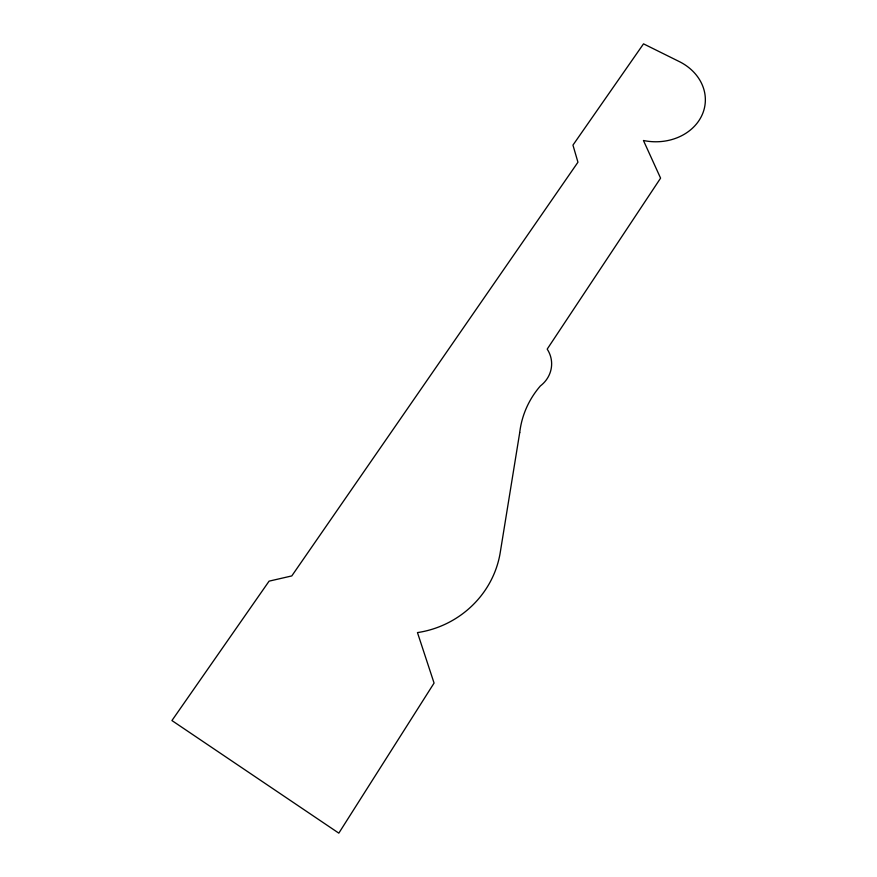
<?xml version="1.0" encoding="UTF-8"?>
<svg xmlns="http://www.w3.org/2000/svg" width="877" height="877" viewBox="0 0 877 877"><rect width="100%" height="100%" fill="white"/><g stroke="black" fill="none" stroke-linecap="round" stroke-linejoin="round"><path stroke-width="1.32" d="M519.732 432.514L500.328 551.962A95.922 91.8 -24.7 0 1 417.463 632.591L434.071 683.073L338.818 833.15L171.936 720.554L269.096 581.144L291.789 575.926L577.943 162.223L572.955 145.111L643.521 43.85L680.103 61.982A50.976 43.094 4.6 0 1 701.863 115.446A50.976 43.094 4.6 0 1 643.444 140.495L660.589 178.152L547.193 349.123A30.991 28.579 -1.7 0 1 540.375 385.946A96.711 90.78 10.5 0 0 519.732 432.514"/></g></svg>
